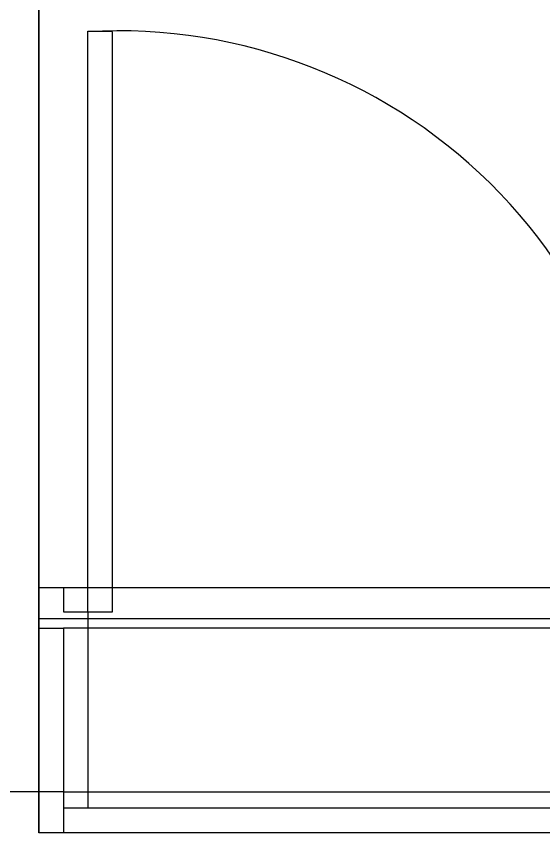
# Model space of a CAD drawing. Header units: millimetres. Extents: x -41292 to 298682, y -22072 to 33155.
# Drawn here: x 28617 to 29261, y -6819 to -5821 of the extents above; entities that cross this region are included whole.
import ezdxf

# ---------------------------------------------------------------- set-up
doc = ezdxf.new("R2010")
doc.units = ezdxf.units.MM
for name, color, linetype in [('벽1', 2, 'Continuous'), ('창호', 4, 'Continuous'), ('틀', 8, 'Continuous')]:
    doc.layers.add(name, color=color, linetype=linetype)

# ---------------------------------------------------------------- blocks, each defined once
blk = doc.blocks.new('rmfnasesx')
for p, q in [((56107.95, 8955.01), (56107.95, 11283.01)), ((56107.95, 8943.01), (56107.95, 8955.01)), ((56107.95, 8955.01), (56829.43, 8955.01)), ((56107.95, 8943.01), (56137.95, 8943.01)), ((56137.95, 8943.01), (56137.95, 8743.01)), ((56927.95, 8943.01), (56137.95, 8943.01)), ((56137.95, 8743.01), (55877.95, 8743.01)), ((56137.95, 8743.01), (56137.95, 8723.01)), ((56137.95, 8743.01), (56927.95, 8743.01)), ((56927.95, 8723.01), (56137.95, 8723.01))]:
    blk.add_line(p, q)

msp = doc.modelspace()

# ---------------------------------------------------------------- linework, layer by layer
at = {"layer": '벽1'}
for p, q in [((28644.67, -4229.42), (28644.67, -6769.42)), ((28644.67, -6769.42), (28444.67, -6769.42)), ((28644.67, -6769.42), (28444.67, -6769.42))]:
    msp.add_line(p, q, dxfattribs=at)
at = {"layer": '창호'}
msp.add_arc((28742.16, -6484.66), 645.77, 354.24437, 93.32764, dxfattribs=at)
at = {"layer": '틀'}
for p, q in [((28704.67, -6549.42), (28704.67, -5839.42)), ((28704.67, -5839.42), (28734.67, -5839.42)), ((28734.67, -6549.42), (28734.67, -5839.97)), ((28644.67, -6819.42), (28644.67, -6519.42)), ((28644.67, -6519.42), (29444.67, -6519.42)), ((28644.67, -6519.42), (28644.67, -6819.42)), ((28704.67, -6549.42), (28734.67, -6549.42)), ((29444.67, -6819.42), (28644.67, -6819.42))]:
    msp.add_line(p, q, dxfattribs=at)
msp.add_lwpolyline([(28644.67, -6519.42), (28674.67, -6519.42), (28674.67, -6549.42), (28704.67, -6549.42), (28704.67, -6789.42), (28674.67, -6789.42), (28674.67, -6819.42), (28644.67, -6819.42), (28644.67, -6519.42)], dxfattribs=at)

# ---------------------------------------------------------------- block references
msp.add_blockref('rmfnasesx', (-27463.27, -15512.43))

doc.saveas('drawing.dxf')
